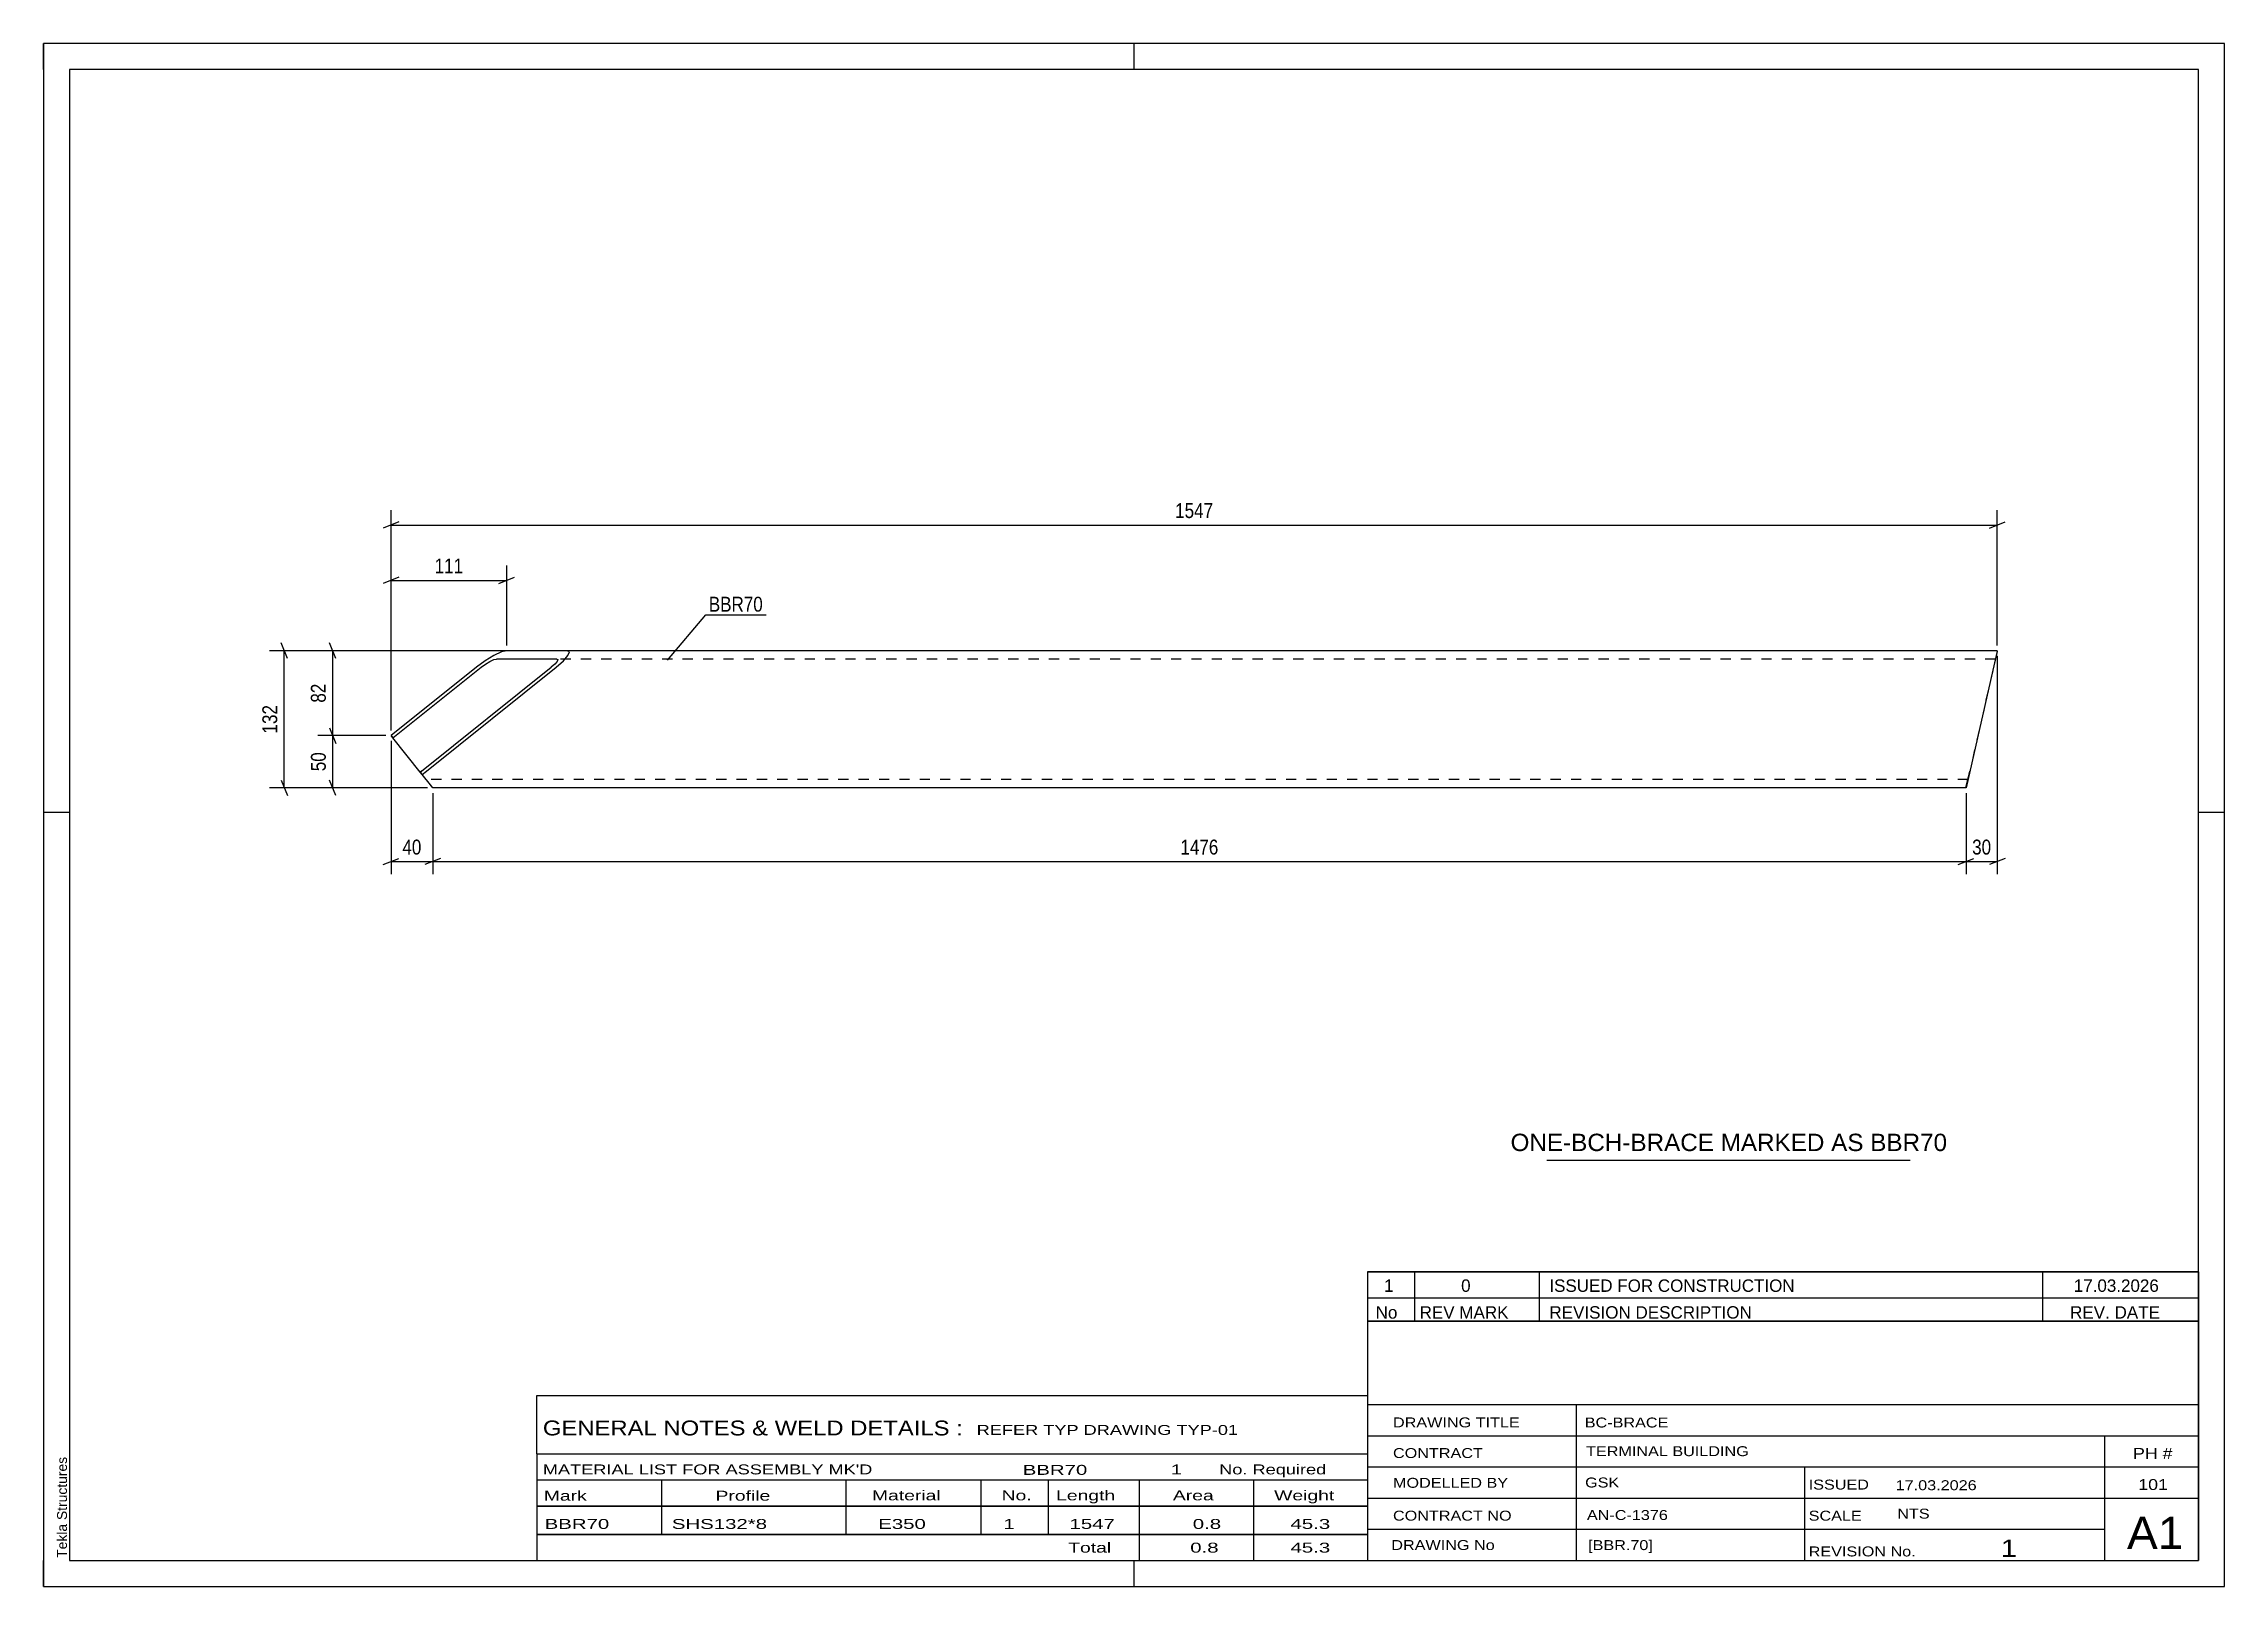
# Model space of a CAD drawing. Header units: millimetres. Extents: x 0 to 420, y 0 to 297.
import ezdxf

# ---------------------------------------------------------------- set-up
doc = ezdxf.new("R2010")
doc.units = ezdxf.units.MM
doc.linetypes.add('DXK_LINE_DOT2', pattern=[3.9198, 1.9599, -1.9599])
doc.styles.add('Arial', font='ARIAL.TTF', dxfattribs={"height": 0.2})
doc.styles.add('Arial Narrow', font='ARIALN.TTF', dxfattribs={"height": 0.2})

# ---------------------------------------------------------------- blocks, each defined once
blk = doc.blocks.new('Unknown-580581062-1332')
at = {"color": 5, "linetype": 'Continuous'}
for p, q in [((420, 297), (0, 297)), ((0, 297), (0, 0)), ((0, 292), (0, 297)), ((210, 292), (210, 297)), ((420, 0), (420, 297)), ((415, 292), (5, 292)), ((5, 292), (5, 5)), ((415, 5), (415, 292)), ((5, 149), (0, 149)), ((420, 149), (415, 149)), ((0, 0), (0, 5)), ((5, 5), (415, 5)), ((210, 0), (210, 5)), ((0, 0), (420, 0))]:
    blk.add_line(p, q, dxfattribs=at)
at = {"color": 174, "linetype": 'Continuous', "style": 'Arial'}
blk.add_text('Tekla Structures', height=1.9102, rotation=90, dxfattribs=at).set_placement((4.5, 5.5))
blk = doc.blocks.new('Part-580581062-1250 - 1164')
at = {"color": 2, "linetype": 'Continuous'}
for p, q in [((83.34, 176.93), (66.91, 163.78)), ((67.27, 163.33), (84.27, 176.93)), ((72.79, 156.93), (97.78, 176.93)), ((73.72, 156.93), (98.71, 176.93)), ((85.01, 178.16), (83.34, 176.93)), ((84.27, 176.93), (85.1, 177.54)), ((86.71, 179.19), (85.01, 178.16)), ((85.1, 177.54), (85.95, 178.06)), ((85.95, 178.06), (86.69, 178.41)), ((86.69, 178.41), (87.2, 178.53)), ((88.18, 179.89), (86.71, 179.19)), ((98.85, 178.53), (87.2, 178.53)), ((89.2, 180.13), (88.18, 179.89)), ((376.27, 180.13), (89.2, 180.13)), ((98.47, 177.54), (97.78, 176.93)), ((98.92, 178.06), (98.47, 177.54)), ((98.71, 176.93), (100.1, 178.16)), ((98.85, 178.53), (99.05, 178.41)), ((99.05, 178.41), (98.92, 178.06)), ((100.1, 178.16), (100.99, 179.19)), ((101.26, 179.89), (100.85, 180.13)), ((100.99, 179.19), (101.26, 179.89)), ((376.05, 179.19), (370.24, 153.73)), ((376.21, 179.89), (376.05, 179.19)), ((376.27, 180.13), (376.21, 179.89)), ((66.91, 163.78), (67.27, 163.33)), ((72.54, 156.74), (67.27, 163.33)), ((72.79, 156.93), (72.54, 156.74)), ((72.54, 156.74), (72.88, 156.31)), ((72.88, 156.31), (73.72, 156.93)), ((74.76, 153.97), (72.88, 156.31)), ((74.95, 153.73), (74.76, 153.97)), ((370.24, 153.73), (74.95, 153.73)), ((370.24, 153.73), (370.24, 153.73))]:
    blk.add_line(p, q, dxfattribs=at)
at = {"color": 7, "linetype": 'DXK_LINE_DOT2'}
for p, q in [((375.9, 178.53), (98.85, 178.53)), ((376.27, 180.13), (370.6, 155.33)), ((375.9, 178.53), (375.54, 176.93)), ((375.9, 178.53), (375.9, 178.53)), ((67.27, 163.33), (66.91, 163.78)), ((72.88, 156.32), (72.54, 156.74)), ((74.95, 153.73), (72.54, 156.74)), ((72.88, 156.31), (72.88, 156.32)), ((73.67, 155.33), (73.57, 155.45)), ((73.67, 155.33), (73.57, 155.45)), ((370.29, 153.97), (370.97, 156.93)), ((370.6, 155.33), (370.63, 155.45)), ((370.63, 155.45), (370.97, 156.93)), ((370.6, 155.33), (73.67, 155.33)), ((370.24, 153.73), (370.29, 153.97)), ((370.6, 155.33), (370.6, 155.33))]:
    blk.add_line(p, q, dxfattribs=at)
blk = doc.blocks.new('StraightDimension-580581062-1372 - 1164')
at = {"color": 7, "linetype": 'Continuous'}
for p, q in [((376.27, 179.13), (376.27, 137.14)), ((370.24, 152.73), (370.24, 137.14)), ((368.74, 138.94), (371.74, 140.14)), ((370.24, 139.54), (376.27, 139.54)), ((377.77, 140.14), (374.77, 138.94))]:
    blk.add_line(p, q, dxfattribs=at)
at = {"color": 0}
blk.add_wipeout([(375.68, 140.29), (375.68, 144.49), (370.82, 144.49), (370.82, 140.29)], dxfattribs=at)
at = {"color": 3, "style": 'Arial Narrow'}
blk.add_text('30', height=2.863, dxfattribs=at).set_placement((371.42, 140.89))
blk = doc.blocks.new('StraightDimension-580581062-1287 - 1164')
at = {"color": 7, "linetype": 'Continuous'}
for p, q in [((66.91, 164.78), (66.91, 207.17)), ((376.27, 181.13), (376.27, 207.17)), ((68.41, 204.92), (65.41, 203.72)), ((66.91, 204.32), (376.27, 204.32)), ((374.77, 203.72), (377.77, 204.92))]:
    blk.add_line(p, q, dxfattribs=at)
at = {"color": 0}
blk.add_wipeout([(225.84, 205.07), (225.84, 209.27), (217.33, 209.27), (217.33, 205.07)], dxfattribs=at)
at = {"color": 3, "style": 'Arial Narrow'}
blk.add_text('1547', height=2.863, dxfattribs=at).set_placement((217.93, 205.67))
blk = doc.blocks.new('StraightDimension-580581062-1373 - 1164')
at = {"color": 7, "linetype": 'Continuous'}
for p, q in [((74.95, 152.73), (74.95, 137.14)), ((370.24, 152.73), (370.24, 137.14)), ((76.45, 140.14), (73.45, 138.94)), ((74.95, 139.54), (370.24, 139.54)), ((368.74, 138.94), (371.74, 140.14))]:
    blk.add_line(p, q, dxfattribs=at)
at = {"color": 0}
blk.add_wipeout([(226.85, 140.29), (226.85, 144.49), (218.34, 144.49), (218.34, 140.29)], dxfattribs=at)
at = {"color": 3, "style": 'Arial Narrow'}
blk.add_text('1476', height=2.863, dxfattribs=at).set_placement((218.94, 140.89))
blk = doc.blocks.new('StraightDimension-580581062-1357 - 1164')
at = {"color": 7, "linetype": 'Continuous'}
for p, q in [((68.41, 194.26), (65.41, 193.06)), ((66.91, 164.78), (66.91, 196.51)), ((66.91, 193.66), (89.2, 193.66)), ((87.7, 193.06), (90.7, 194.26)), ((89.2, 181.13), (89.2, 196.51))]:
    blk.add_line(p, q, dxfattribs=at)
at = {"color": 0}
blk.add_wipeout([(81.39, 194.41), (81.39, 198.61), (74.71, 198.61), (74.71, 194.41)], dxfattribs=at)
at = {"color": 3, "style": 'Arial Narrow'}
blk.add_text('111', height=2.863, dxfattribs=at).set_placement((75.31, 195.01))
blk = doc.blocks.new('StraightDimension-580581062-1374 - 1164')
at = {"color": 7, "linetype": 'Continuous'}
for p, q in [((66.91, 162.78), (66.91, 137.14)), ((74.95, 152.73), (74.95, 137.14)), ((65.41, 138.94), (68.41, 140.14)), ((66.91, 139.54), (74.95, 139.54)), ((76.45, 140.14), (73.45, 138.94))]:
    blk.add_line(p, q, dxfattribs=at)
at = {"color": 0}
blk.add_wipeout([(73.36, 140.29), (73.36, 144.49), (68.5, 144.49), (68.5, 140.29)], dxfattribs=at)
at = {"color": 3, "style": 'Arial Narrow'}
blk.add_text('40', height=2.863, dxfattribs=at).set_placement((69.1, 140.89))
blk = doc.blocks.new('StraightDimension-580581062-1418 - 1164')
at = {"color": 7, "linetype": 'Continuous'}
for p, q in [((56.29, 178.63), (55.09, 181.63)), ((88.2, 180.13), (52.84, 180.13)), ((55.69, 163.78), (55.69, 180.13)), ((55.09, 165.28), (56.29, 162.28)), ((65.91, 163.78), (52.84, 163.78))]:
    blk.add_line(p, q, dxfattribs=at)
at = {"color": 0}
blk.add_wipeout([(54.94, 174.38), (50.74, 174.38), (50.74, 169.53), (54.94, 169.53)], dxfattribs=at)
at = {"color": 3, "style": 'Arial Narrow'}
blk.add_text('82', height=2.863, rotation=90.0002, dxfattribs=at).set_placement((54.34, 170.13))
blk = doc.blocks.new('StraightDimension-580581062-1419 - 1164')
at = {"color": 7, "linetype": 'Continuous'}
for p, q in [((55.09, 165.28), (56.29, 162.28)), ((65.91, 163.78), (52.84, 163.78)), ((55.69, 153.73), (55.69, 163.78)), ((73.95, 153.73), (52.84, 153.73)), ((56.29, 152.23), (55.09, 155.23))]:
    blk.add_line(p, q, dxfattribs=at)
at = {"color": 0}
blk.add_wipeout([(54.94, 161.18), (50.74, 161.18), (50.74, 156.33), (54.94, 156.33)], dxfattribs=at)
at = {"color": 3, "style": 'Arial Narrow'}
blk.add_text('50', height=2.863, rotation=90.0002, dxfattribs=at).set_placement((54.34, 156.93))
blk = doc.blocks.new('StraightDimension-580581062-1440 - 1164')
at = {"color": 7, "linetype": 'Continuous'}
for p, q in [((46.94, 178.63), (45.74, 181.63)), ((92.15, 180.13), (43.49, 180.13)), ((46.34, 153.73), (46.34, 180.13)), ((73.95, 153.73), (43.49, 153.73)), ((45.74, 155.23), (46.94, 152.23))]:
    blk.add_line(p, q, dxfattribs=at)
at = {"color": 0}
blk.add_wipeout([(45.59, 170.27), (41.39, 170.27), (41.39, 163.59), (45.59, 163.59)], dxfattribs=at)
at = {"color": 3, "style": 'Arial Narrow'}
blk.add_text('132', height=2.863, rotation=90.0002, dxfattribs=at).set_placement((44.99, 164.19))
blk = doc.blocks.new('Unknown-580581062-2151')
at = {"color": 7, "linetype": 'Continuous'}
blk.add_line((289.5, 82.05), (359.5, 82.05), dxfattribs=at)
at = {"color": 7, "style": 'Arial'}
blk.add_text('ONE-BCH-BRACE MARKED AS BBR70', height=3.3428, dxfattribs=at).set_placement((282.52, 83.8))
blk = doc.blocks.new('Unknown-580581062-2148')
at = {"color": 7, "linetype": 'Continuous'}
for p, q in [((255, 51.05), (255, 5)), ((255, 51.05), (415, 51.05)), ((415, 51), (415, 5)), ((255, 35), (415, 35)), ((295.14, 35), (295.14, 5)), ((255, 29), (415, 29)), ((397, 5.05), (397, 29.05)), ((255, 23), (415, 23)), ((339.14, 23), (339.14, 5)), ((255, 17), (415, 17)), ((255, 11), (397, 11)), ((255, 5), (415, 5))]:
    blk.add_line(p, q, dxfattribs=at)
at = {"color": 7, "style": 'Arial Narrow'}
for s, height, width, p in [('DRAWING TITLE', 1.9089, 1.425378, (259.88, 30.61)), ('BC-BRACE', 1.909, 1.425378, (296.81, 30.59)), ('CONTRACT', 1.909, 1.425378, (259.88, 24.71)), ('TERMINAL BUILDING', 1.9089, 1.425378, (297.06, 25.07)), ('MODELLED BY', 1.9089, 1.425378, (259.88, 18.98)), ('GSK', 1.909, 1.425378, (296.88, 19.04)), ('ISSUED', 1.909, 1.425378, (339.94, 18.64)), ('17.03.2026', 1.909, 1.425378, (356.69, 18.52)), ('CONTRACT NO', 1.9089, 1.425378, (259.88, 12.66)), ('AN-C-1376', 1.909, 1.425378, (297.23, 12.78)), ('SCALE', 1.909, 1.425378, (339.94, 12.65)), ('A1', 6.204, 1.25, (401.24, 7.2)), ('DRAWING No', 1.909, 1.425378, (259.56, 7)), ('[BBR.70]', 1.909, 1.425378, (297.46, 6.99)), ('1', 3.34, 1.5, (376.91, 5.68)), ('REVISION No.', 1.9089, 1.425378, (339.94, 5.77))]:
    blk.add_text(s, height=height, dxfattribs=dict(at, width=width)).set_placement(p)
at = {"color": 7, "linetype": 'Continuous', "style": 'Arial Narrow'}
for s, height, width, p in [('PH #', 2.1, 1.42538, (402.4, 24.55)), ('101', 2.1, 1.42538, (403.41, 18.55)), ('NTS', 1.909, 1.425378, (357, 13.05))]:
    blk.add_text(s, height=height, dxfattribs=dict(at, width=width)).set_placement(p)
blk = doc.blocks.new('Unknown-580581062-2149')
at = {"color": 7, "linetype": 'Continuous'}
for p, q in [((255, 60.55), (415, 60.55)), ((415, 60.55), (255, 60.55)), ((255, 60.55), (255, 55.55)), ((264, 60.55), (264, 55.55)), ((288, 60.55), (288, 55.55)), ((385, 60.55), (385, 55.55)), ((415, 60.55), (415, 55.55)), ((255, 55.55), (415, 55.55)), ((255, 55.55), (255, 51.05)), ((255, 55.55), (415, 55.55)), ((264, 55.55), (264, 51.05)), ((288, 55.55), (288, 51.05)), ((385, 55.55), (385, 51.05)), ((415, 55.55), (415, 51.05)), ((415, 51.05), (255, 51.05))]:
    blk.add_line(p, q, dxfattribs=at)
at = {"color": 7, "linetype": 'Continuous', "style": 'Arial Narrow'}
for s, height, width, p in [('1', 2.39, 1.196471, (258.16, 56.7)), ('0', 2.39, 1.196471, (273, 56.7)), ('ISSUED FOR CONSTRUCTION', 2.3861, 1.196471, (290, 56.7)), ('17.03.2026', 2.386, 1.196471, (391, 56.7)), ('No', 2.386, 1.2, (256.54, 51.55)), ('REV MARK', 2.386, 1.2, (265, 51.55)), ('REVISION DESCRIPTION', 2.3861, 1.2, (290, 51.55)), ('REV. DATE', 2.386, 1.2, (390.28, 51.55))]:
    blk.add_text(s, height=height, dxfattribs=dict(at, width=width)).set_placement(p)
blk = doc.blocks.new('Unknown-580581062-2150')
at = {"color": 7, "linetype": 'Continuous'}
for p, q in [((95, 36.75), (255, 36.75)), ((95, 25.5), (95, 36.75)), ((255, 36.75), (255, 25.5)), ((95, 25.5), (255, 25.5)), ((95, 25.5), (95, 20.5)), ((255, 25.5), (255, 20.5)), ((95, 20.5), (255, 20.5)), ((95, 20.5), (95, 15.5)), ((119, 20.5), (119, 15.5)), ((154.5, 20.5), (154.5, 15.5)), ((180.5, 20.5), (180.5, 15.5)), ((193.5, 20.5), (193.5, 15.5)), ((211, 20.5), (211, 15.5)), ((233, 20.5), (233, 15.5)), ((255, 20.5), (255, 15.5)), ((95, 15.5), (255, 15.5)), ((95, 15.45), (95, 10.05)), ((95, 15.45), (255, 15.45)), ((119, 15.5), (119, 10)), ((154.5, 15.5), (154.5, 10)), ((180.5, 15.5), (180.5, 10)), ((193.5, 15.5), (193.5, 10)), ((211, 15.5), (211, 10)), ((233, 15.5), (233, 10)), ((255, 15.45), (255, 10.05)), ((95, 10.05), (255, 10.05)), ((95, 10), (255, 10)), ((95, 10), (95, 5)), ((211, 10), (211, 5)), ((233, 10), (233, 5)), ((255, 10), (255, 5)), ((95, 5), (255, 5))]:
    blk.add_line(p, q, dxfattribs=at)
at = {"color": 7, "style": 'Arial Narrow'}
for s, height, width, p in [('GENERAL NOTES & WELD DETAILS :', 2.8633, 1.4, (96.15, 29.06)), ('REFER TYP DRAWING TYP-01', 1.9089, 1.6, (179.7, 29.16)), ("MATERIAL LIST FOR ASSEMBLY MK'D", 1.9089, 1.6, (96.15, 21.56)), ('BBR70', 1.909, 1.794707, (188.57, 21.47)), ('1', 1.91, 1.794707, (217.08, 21.56)), ('No. Required', 1.9089, 1.6, (226.41, 21.56)), ('Mark', 1.909, 1.7, (96.34, 16.5)), ('Profile', 1.909, 1.7, (129.41, 16.5)), ('Material', 1.909, 1.7, (159.54, 16.56)), ('No.', 1.909, 1.7, (184.5, 16.56)), ('Length', 1.909, 1.7, (195, 16.56)), ('Area', 1.909, 1.7, (217.5, 16.56)), ('Weight', 1.909, 1.7, (237, 16.56))]:
    blk.add_text(s, height=height, dxfattribs=dict(at, width=width)).set_placement(p)
at = {"color": 7, "linetype": 'Continuous', "style": 'Arial Narrow'}
for s, height, width, p in [('BBR70', 1.909, 1.794707, (96.5, 11.06)), ('SHS132*8', 1.909, 1.794707, (121, 11.06)), ('E350', 1.909, 1.794707, (160.74, 11.06)), ('1', 1.91, 1.794707, (184.86, 11.06)), ('1547', 1.909, 1.794707, (197.58, 11.06)), ('0.8', 1.909, 1.794707, (221.32, 11.06)), ('45.3', 1.909, 1.794707, (240.14, 11.06)), ('Total', 1.909, 1.7, (197.33, 6.5)), ('0.8', 1.909, 1.794707, (220.83, 6.5)), ('45.3', 1.909, 1.794707, (240.14, 6.5))]:
    blk.add_text(s, height=height, dxfattribs=dict(at, width=width)).set_placement(p)
blk = doc.blocks.new('Mark-580581062-1292 - 1164')
at = {"color": 0}
blk.add_wipeout([(138.53, 187.65), (138.53, 190.65), (128.11, 190.65), (128.11, 187.65)], dxfattribs=at)
blk.add_wipeout([(138.53, 187.65), (138.53, 190.65), (128.11, 190.65), (128.11, 187.65)], dxfattribs=at)
at = {"color": 30, "linetype": 'Continuous'}
for p, q in [((120.17, 178.31), (127.51, 187.05)), ((127.51, 187.05), (139.13, 187.05))]:
    blk.add_line(p, q, dxfattribs=at)
at = {"color": 3, "style": 'Arial Narrow'}
blk.add_text('BBR70', height=2.863, dxfattribs=at).set_placement((128.11, 187.65))

msp = doc.modelspace()

# ---------------------------------------------------------------- block references
for name in ['Unknown-580581062-1332', 'Part-580581062-1250 - 1164', 'Unknown-580581062-2151', 'Unknown-580581062-2149', 'Unknown-580581062-2148', 'Unknown-580581062-2150']:
    msp.add_blockref(name, (0, 0))

# ---------------------------------------------------------------- next in the draw order: block references
msp.add_blockref('StraightDimension-580581062-1372 - 1164', (0, 0))

# ---------------------------------------------------------------- next in the draw order: block references
for name in ['StraightDimension-580581062-1287 - 1164', 'StraightDimension-580581062-1373 - 1164']:
    msp.add_blockref(name, (0, 0))

# ---------------------------------------------------------------- next in the draw order: block references
for name in ['StraightDimension-580581062-1357 - 1164', 'Mark-580581062-1292 - 1164']:
    msp.add_blockref(name, (0, 0))

# ---------------------------------------------------------------- next in the draw order: block references
msp.add_blockref('StraightDimension-580581062-1374 - 1164', (0, 0))

# ---------------------------------------------------------------- next in the draw order: block references
msp.add_blockref('StraightDimension-580581062-1418 - 1164', (0, 0))

# ---------------------------------------------------------------- next in the draw order: block references
msp.add_blockref('StraightDimension-580581062-1419 - 1164', (0, 0))

# ---------------------------------------------------------------- next in the draw order: block references
msp.add_blockref('StraightDimension-580581062-1440 - 1164', (0, 0))

doc.saveas('drawing.dxf')
